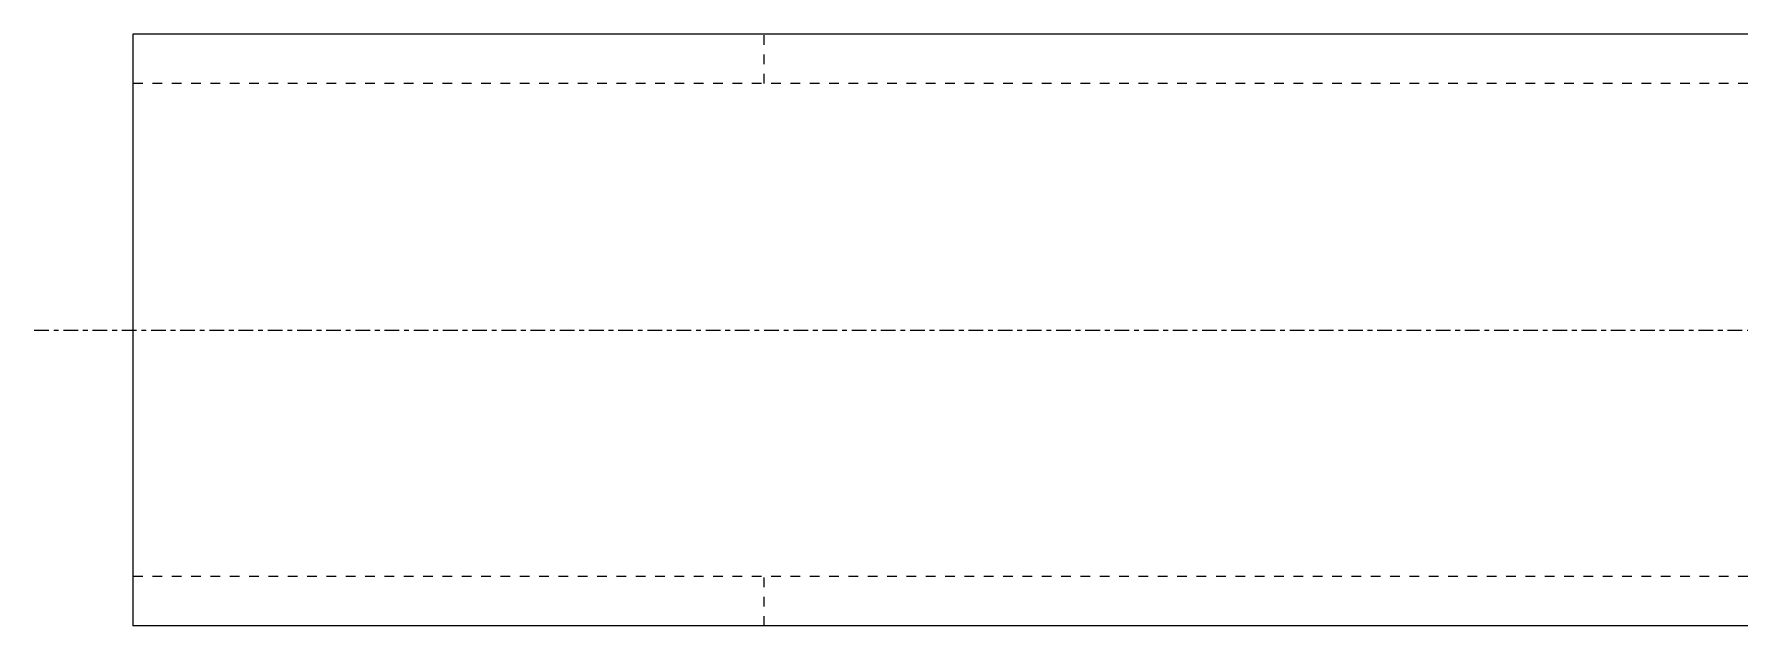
# Model space of a CAD drawing. Header units: millimetres. Extents: x 4 to 16122, y 4 to 206.
# Drawn here: x 11032.1 to 11379.4, y 6 to 126 of the extents above; entities that cross this region are included whole.
import ezdxf

# ---------------------------------------------------------------- set-up
doc = ezdxf.new("R2010")
doc.units = ezdxf.units.MM
doc.linetypes.add('DXK_LINE_DOT2', pattern=[3.9198, 1.9599, -1.9599])
doc.linetypes.add('DXK_LINE_DOT3', pattern=[5.9187, 2.979, -0.9799, 0.9799, -0.9799])
doc.layers.add('STÅL', color=7, linetype='Continuous')

msp = doc.modelspace()

# ---------------------------------------------------------------- linework, layer by layer
at = {"layer": 'STÅL', "color": 2, "linetype": 'Continuous'}
for p, q in [((11379.42, 126), (11052.06, 126)), ((11052.06, 126), (11052.06, 6)), ((11379.42, 6), (11052.06, 6))]:
    msp.add_line(p, q, dxfattribs=at)
at = {"layer": 'STÅL', "color": 7, "linetype": 'DXK_LINE_DOT2'}
for p, q in [((11180.06, 116), (11180.06, 126)), ((11379.42, 116), (11052.06, 116)), ((11379.42, 16), (11052.06, 16)), ((11180.06, 6), (11180.06, 16))]:
    msp.add_line(p, q, dxfattribs=at)
at = {"layer": 'STÅL', "color": 7, "linetype": 'DXK_LINE_DOT3'}
msp.add_line((11032.06, 66), (11379.42, 66), dxfattribs=at)

doc.saveas('drawing.dxf')
